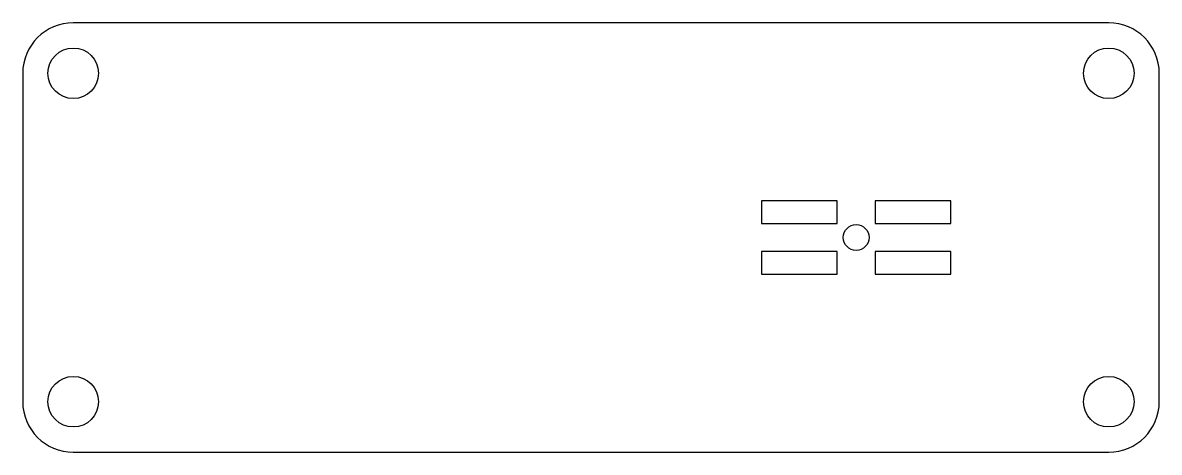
# Model space of a CAD drawing. Header units: millimetres. Extents: x -33 to 12, y -8.5 to 8.5.
import ezdxf

# ---------------------------------------------------------------- set-up
doc = ezdxf.new("R2010")
doc.units = ezdxf.units.MM

msp = doc.modelspace()

# ---------------------------------------------------------------- linework, layer by layer
at = {"color": 7, "linetype": 'Continuous', "lineweight": 25}
for p, q in [((10, 8.5), (-31, 8.5)), ((-33, 6.5), (-33, -6.5)), ((12, -6.5), (12, 6.5)), ((-3.75, 1.445), (-3.75, 0.555)), ((-0.75, 1.445), (-3.75, 1.445)), ((-0.75, 0.555), (-0.75, 1.445)), ((0.75, 1.445), (0.75, 0.555)), ((3.75, 1.445), (0.75, 1.445)), ((3.75, 0.555), (3.75, 1.445)), ((-3.75, 0.555), (-0.75, 0.555)), ((0.75, 0.555), (3.75, 0.555)), ((-3.75, -0.555), (-3.75, -1.445)), ((-0.75, -0.555), (-3.75, -0.555)), ((-0.75, -1.445), (-0.75, -0.555)), ((0.75, -0.555), (0.75, -1.445)), ((3.75, -0.555), (0.75, -0.555)), ((3.75, -1.445), (3.75, -0.555)), ((-3.75, -1.445), (-0.75, -1.445)), ((0.75, -1.445), (3.75, -1.445)), ((-31, -8.5), (10, -8.5))]:
    msp.add_line(p, q, dxfattribs=at)
for centre, radius in [((-31, 6.5), 1), ((10, 6.5), 1), ((0, 0), 0.51), ((-31, -6.5), 1), ((10, -6.5), 1)]:
    msp.add_circle(centre, radius, dxfattribs=at)
for centre, start, end in [((-31, 6.5), 90, 180), ((10, 6.5), 0, 90), ((-31, -6.5), 180, 270), ((10, -6.5), 270, 0)]:
    msp.add_arc(centre, 2, start, end, dxfattribs=at)

doc.saveas('drawing.dxf')
